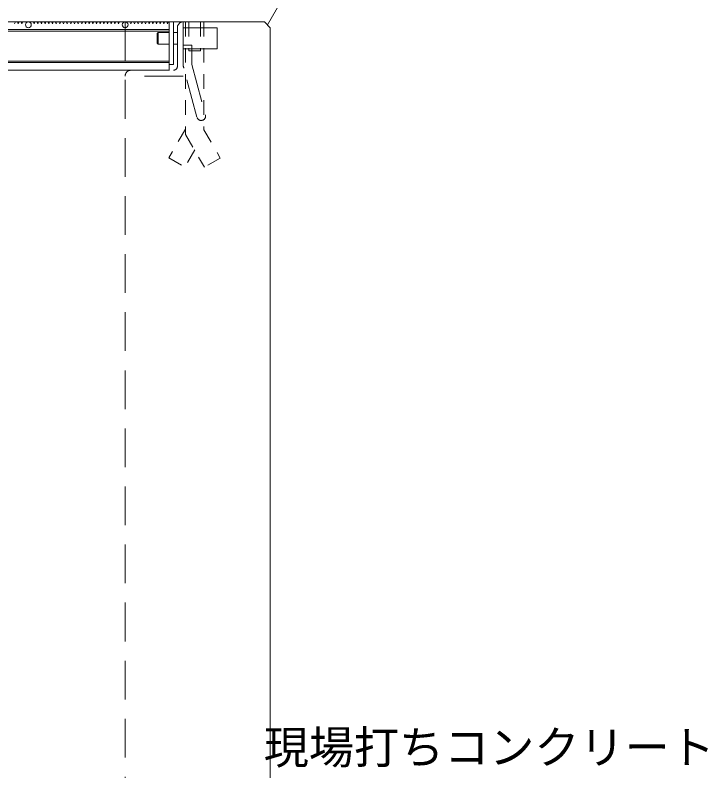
# Model space of a CAD drawing. Units: millimetres at full size; details may follow other scales. Extents: x 77366 to 106166, y -28085 to 6898.
# Drawn here: x 96756 to 97472, y -10363 to -9582 of the extents above; entities that cross this region are included whole.
import ezdxf
from ezdxf.enums import TextEntityAlignment as Align

# ---------------------------------------------------------------- set-up
doc = ezdxf.new("R2010")
doc.units = ezdxf.units.MM
doc.header["$LTSCALE"] = 50
doc.linetypes.add('USER1', pattern=[0.54, 0.3, -0.24])
doc.linetypes.add('USER2', pattern=[1.2, 0.8, -0.4])
for name, color, linetype, lineweight in [('受枠', 3, 'USER2', 9), ('引出線', 4, 'Continuous', 13), ('本体', 2, 'Continuous', 20), ('ｲﾝｻｰﾄ', 3, 'USER1', 9), ('ｸﾞﾚｰﾁﾝｸﾞ', 7, 'Continuous', 5)]:
    doc.layers.add(name, color=color, linetype=linetype, lineweight=lineweight)
doc.styles.add('ＭＳ ゴシック', font='')
doc.styles.get('ＭＳ ゴシック').set_extended_font_data('MS Gothic')

# ---------------------------------------------------------------- blocks, each defined once
blk = doc.blocks.new('filled_arrow')
at = {"color": 0, "linetype": 'Continuous', "lineweight": -2}
blk.add_solid([(7.5, 1.25), (0, 0), (7.5, -1.25)], dxfattribs=at)

msp = doc.modelspace()

# ---------------------------------------------------------------- linework, layer by layer
at = {"layer": '受枠'}
for p, q in [((96924.12, -9635.22), (96924.12, -9595.22)), ((96930.12, -9589.22), (96930.12, -9645.22)), ((96930.12, -9595.22), (96965.12, -9595.22)), ((96930.12, -9595.22), (96930.12, -9617.22)), ((96965.12, -9595.22), (96965.12, -9617.22)), ((96904.12, -9600.22), (96903.12, -9601.22)), ((96903.12, -9601.22), (96903.12, -9611.22)), ((96915.62, -9600.22), (96904.12, -9600.22)), ((96904.12, -9600.22), (96904.12, -9612.22)), ((96915.62, -9600.22), (96915.62, -9612.22)), ((96924.12, -9600.22), (96920.12, -9600.22)), ((96920.12, -9600.22), (96920.12, -9612.22)), ((96924.12, -9600.22), (96924.12, -9612.22)), ((96903.12, -9611.22), (96904.12, -9612.22)), ((96915.62, -9612.22), (96904.12, -9612.22)), ((96924.12, -9612.22), (96920.12, -9612.22)), ((96930.12, -9633.22), (96930.12, -9613.22)), ((96930.12, -9613.22), (96939.12, -9613.22)), ((96930.12, -9617.22), (96965.12, -9617.22)), ((96939.12, -9613.22), (96939.12, -9633.22)), ((96939.12, -9633.22), (96953.1, -9685.38)), ((96876.12, -9639.22), (96920.12, -9639.22)), ((96944.4, -9687.71), (96930.43, -9635.55)), ((96930.12, -9645.22), (96870.12, -9645.22))]:
    msp.add_line(p, q, dxfattribs=at)
for centre, radius, start, end in [((96930.12, -9595.22), 6, 90, 180), ((96939.12, -9633.22), 9, 180, 205), ((96876.12, -9645.22), 6, 90, 180), ((96920.12, -9635.22), 4, 270, 0), ((96948.75, -9686.55), 4.5, 205, 15)]:
    msp.add_arc(centre, radius, start, end, dxfattribs=at)
at = {"layer": '引出線'}
msp.add_lwpolyline([(97017.12, -9592.22), (97117.97, -9417.55), (97180.36, -9417.55)], dxfattribs=at)
at = {"layer": '本体'}
for p, q in [((96126.12, -9589.22), (97014.12, -9589.22)), ((97014.12, -9589.22), (97020.12, -9595.22)), ((97020.12, -9595.22), (97020.12, -10689.22))]:
    msp.add_line(p, q, dxfattribs=at)
at = {"layer": '本体', "linetype": 'USER2', "lineweight": 9}
msp.add_line((96870.12, -9589.22), (96870.12, -10689.22), dxfattribs=at)
at = {"layer": 'ｲﾝｻｰﾄ'}
for p, q in [((96932.62, -9589.22), (96932.62, -9705.7)), ((96932.62, -9589.22), (96951.62, -9589.22)), ((96936.04, -9589.22), (96936.04, -9619.22)), ((96948.2, -9589.22), (96948.2, -9619.22)), ((96951.62, -9589.22), (96951.62, -9700.61)), ((96936.04, -9619.22), (96948.2, -9619.22)), ((96932.62, -9699.9), (96915.4, -9729.72)), ((96951.62, -9700.61), (96968.53, -9729.9)), ((96932.62, -9705.7), (96952.08, -9739.4)), ((96942.12, -9721.45), (96931.86, -9739.22)), ((96915.4, -9729.72), (96931.86, -9739.22)), ((96968.53, -9729.9), (96952.08, -9739.4))]:
    msp.add_line(p, q, dxfattribs=at)
at = {"layer": 'ｸﾞﾚｰﾁﾝｸﾞ'}
for p, q in [((96224.62, -9589.22), (96915.62, -9589.22)), ((96755.82, -9591.32), (96756.72, -9589.22)), ((96756.72, -9589.22), (96758.72, -9589.22)), ((96758.72, -9589.22), (96759.62, -9591.32)), ((96759.62, -9591.32), (96760.52, -9589.22)), ((96760.52, -9589.22), (96762.52, -9589.22)), ((96762.52, -9589.22), (96763.42, -9591.32)), ((96763.42, -9591.32), (96764.32, -9589.22)), ((96764.32, -9589.22), (96767.12, -9589.22)), ((96773.12, -9589.22), (96775.12, -9589.22)), ((96775.12, -9589.22), (96776.02, -9591.32)), ((96776.02, -9591.32), (96776.92, -9589.22)), ((96776.92, -9589.22), (96778.92, -9589.22)), ((96778.92, -9589.22), (96779.82, -9591.32)), ((96779.82, -9591.32), (96780.72, -9589.22)), ((96780.72, -9589.22), (96782.72, -9589.22)), ((96782.72, -9589.22), (96783.62, -9591.32)), ((96783.62, -9591.32), (96784.52, -9589.22)), ((96784.52, -9589.22), (96786.52, -9589.22)), ((96786.52, -9589.22), (96787.42, -9591.32)), ((96787.42, -9591.32), (96788.32, -9589.22)), ((96788.32, -9589.22), (96790.32, -9589.22)), ((96790.32, -9589.22), (96791.22, -9591.32)), ((96791.22, -9591.32), (96792.12, -9589.22)), ((96792.12, -9589.22), (96794.12, -9589.22)), ((96794.12, -9589.22), (96795.02, -9591.32)), ((96795.02, -9591.32), (96795.92, -9589.22)), ((96795.92, -9589.22), (96797.92, -9589.22)), ((96797.92, -9589.22), (96798.82, -9591.32)), ((96798.82, -9591.32), (96799.72, -9589.22)), ((96799.72, -9589.22), (96801.72, -9589.22)), ((96801.72, -9589.22), (96802.62, -9591.32)), ((96802.62, -9591.32), (96803.52, -9589.22)), ((96803.52, -9589.22), (96805.52, -9589.22)), ((96805.52, -9589.22), (96806.42, -9591.32)), ((96806.42, -9591.32), (96807.32, -9589.22)), ((96807.32, -9589.22), (96809.32, -9589.22)), ((96809.32, -9589.22), (96810.22, -9591.32)), ((96810.22, -9591.32), (96811.12, -9589.22)), ((96811.12, -9589.22), (96813.12, -9589.22)), ((96813.12, -9589.22), (96814.02, -9591.32)), ((96814.02, -9591.32), (96814.92, -9589.22)), ((96814.92, -9589.22), (96816.92, -9589.22)), ((96816.92, -9589.22), (96817.82, -9591.32)), ((96817.82, -9591.32), (96818.72, -9589.22)), ((96818.72, -9589.22), (96820.72, -9589.22)), ((96820.72, -9589.22), (96821.62, -9591.32)), ((96821.62, -9591.32), (96822.52, -9589.22)), ((96822.52, -9589.22), (96824.52, -9589.22)), ((96824.52, -9589.22), (96825.42, -9591.32)), ((96825.42, -9591.32), (96826.32, -9589.22)), ((96826.32, -9589.22), (96828.32, -9589.22)), ((96828.32, -9589.22), (96829.22, -9591.32)), ((96829.22, -9591.32), (96830.12, -9589.22)), ((96830.12, -9589.22), (96832.12, -9589.22)), ((96832.12, -9589.22), (96833.02, -9591.32)), ((96833.02, -9591.32), (96833.92, -9589.22)), ((96833.92, -9589.22), (96835.92, -9589.22)), ((96835.92, -9589.22), (96836.82, -9591.32)), ((96836.82, -9591.32), (96837.72, -9589.22)), ((96837.72, -9589.22), (96839.72, -9589.22)), ((96839.72, -9589.22), (96840.62, -9591.32)), ((96840.62, -9591.32), (96841.52, -9589.22)), ((96841.52, -9589.22), (96843.52, -9589.22)), ((96843.52, -9589.22), (96844.42, -9591.32)), ((96844.42, -9591.32), (96845.32, -9589.22)), ((96845.32, -9589.22), (96847.32, -9589.22)), ((96847.32, -9589.22), (96848.22, -9591.32)), ((96848.22, -9591.32), (96849.12, -9589.22)), ((96849.12, -9589.22), (96851.12, -9589.22)), ((96851.12, -9589.22), (96852.02, -9591.32)), ((96852.02, -9591.32), (96852.92, -9589.22)), ((96852.92, -9589.22), (96854.92, -9589.22)), ((96854.92, -9589.22), (96855.82, -9591.32)), ((96855.82, -9591.32), (96856.72, -9589.22)), ((96856.72, -9589.22), (96858.72, -9589.22)), ((96858.72, -9589.22), (96859.62, -9591.32)), ((96859.62, -9591.32), (96860.52, -9589.22)), ((96860.52, -9589.22), (96862.52, -9589.22)), ((96862.52, -9589.22), (96863.42, -9591.32)), ((96863.42, -9591.32), (96864.32, -9589.22)), ((96864.32, -9589.22), (96867.12, -9589.22)), ((96873.12, -9589.22), (96875.12, -9589.22)), ((96875.12, -9589.22), (96876.02, -9591.32)), ((96876.02, -9591.32), (96876.92, -9589.22)), ((96876.92, -9589.22), (96878.92, -9589.22)), ((96878.92, -9589.22), (96879.82, -9591.32)), ((96879.82, -9591.32), (96880.72, -9589.22)), ((96880.72, -9589.22), (96882.72, -9589.22)), ((96882.72, -9589.22), (96883.62, -9591.32)), ((96883.62, -9591.32), (96884.52, -9589.22)), ((96884.52, -9589.22), (96886.52, -9589.22)), ((96886.52, -9589.22), (96887.42, -9591.32)), ((96887.42, -9591.32), (96888.32, -9589.22)), ((96888.32, -9589.22), (96890.32, -9589.22)), ((96890.32, -9589.22), (96891.22, -9591.32)), ((96891.22, -9591.32), (96892.12, -9589.22)), ((96892.12, -9589.22), (96894.12, -9589.22)), ((96894.12, -9589.22), (96895.02, -9591.32)), ((96895.02, -9591.32), (96895.92, -9589.22)), ((96895.92, -9589.22), (96897.92, -9589.22)), ((96897.92, -9589.22), (96898.82, -9591.32)), ((96898.82, -9591.32), (96899.72, -9589.22)), ((96899.72, -9589.22), (96901.72, -9589.22)), ((96901.72, -9589.22), (96902.62, -9591.32)), ((96902.62, -9591.32), (96903.52, -9589.22)), ((96903.52, -9589.22), (96905.52, -9589.22)), ((96905.52, -9589.22), (96906.42, -9591.32)), ((96906.42, -9591.32), (96907.32, -9589.22)), ((96907.32, -9589.22), (96909.32, -9589.22)), ((96909.32, -9589.22), (96910.22, -9591.32)), ((96910.22, -9591.32), (96911.12, -9589.22)), ((96911.12, -9589.22), (96913.12, -9589.22)), ((96913.12, -9589.22), (96914.02, -9591.32)), ((96914.02, -9591.32), (96914.92, -9589.22)), ((96915.62, -9589.22), (96915.62, -9639.22)), ((96920.12, -9589.22), (96915.62, -9589.22)), ((96915.62, -9589.22), (96915.62, -9633.22)), ((96920.12, -9589.22), (96920.12, -9633.22)), ((96224.62, -9597.22), (96915.62, -9597.22)), ((96224.62, -9598.72), (96915.62, -9598.72)), ((96224.62, -9629.72), (96915.62, -9629.72)), ((96224.62, -9631.22), (96915.62, -9631.22)), ((96920.12, -9633.22), (96915.62, -9633.22)), ((96224.62, -9639.22), (96915.62, -9639.22))]:
    msp.add_line(p, q, dxfattribs=at)
for centre in [(96770.12, -9592.22), (96870.12, -9592.22)]:
    msp.add_circle(centre, 3, dxfattribs=at)

# ---------------------------------------------------------------- block references
at = {"layer": '引出線', "xscale": 0.133, "yscale": 0.133, "rotation": 60}
msp.add_blockref('filled_arrow', (97017.12, -9592.22), dxfattribs=at)

# ---------------------------------------------------------------- texts
at = {"layer": '引出線', "style": 'ＭＳ ゴシック'}
msp.add_text('現場打ちコンクリート', height=34.18, dxfattribs=at).set_placement((97013.38, -10321.49), align=Align.TOP_LEFT)

doc.saveas('drawing.dxf')
